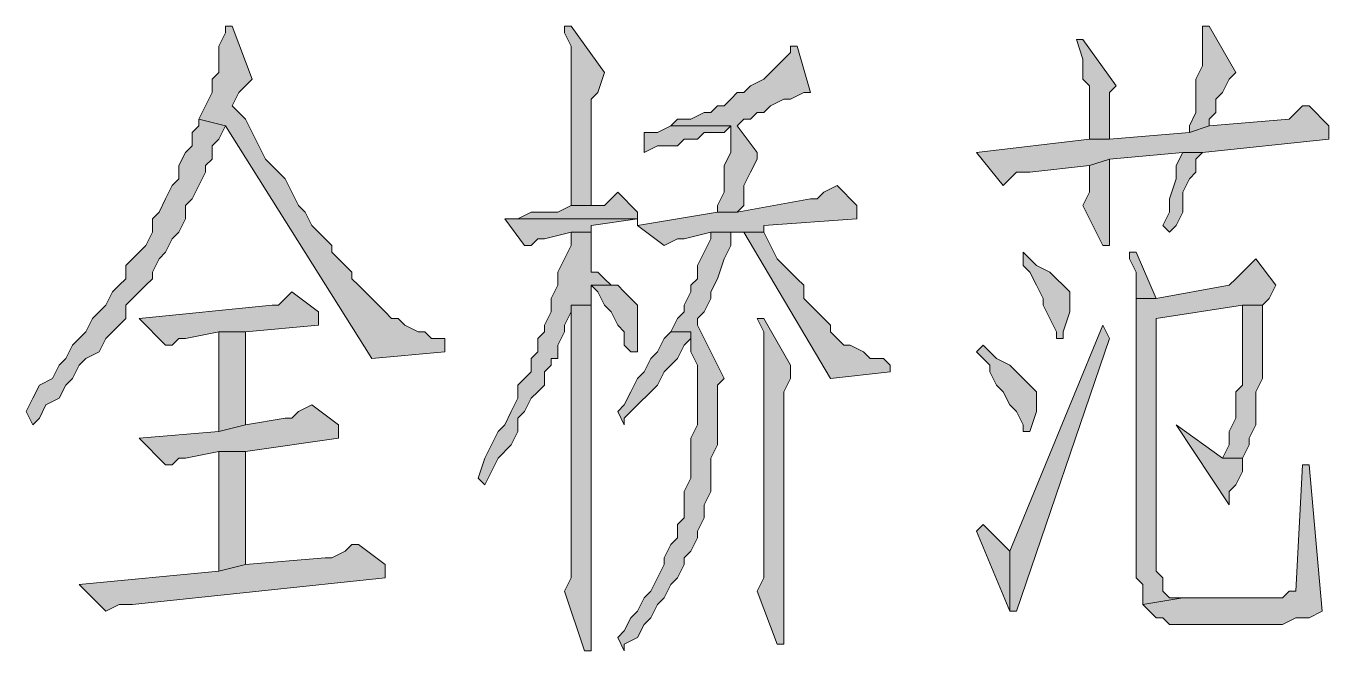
# Model space of a CAD drawing. Header units: millimetres. Extents: x 24 to 410, y 10 to 282.
# Drawn here: x 348.78 to 357.08, y 38.69 to 42.67 of the extents above; entities that cross this region are included whole.
import ezdxf

# ---------------------------------------------------------------- set-up
doc = ezdxf.new("R2010")
doc.units = ezdxf.units.MM

msp = doc.modelspace()

# ---------------------------------------------------------------- hatches: boundary and pattern name
h = msp.add_hatch(color=7)
h.dxf.hatch_style = 2
h.paths.add_polyline_path([(350.096667, 42.672), (350.054333, 42.672), (350.054333, 42.629667), (350.012, 42.545), (350.012, 42.375667), (349.969667, 42.333333), (349.969667, 42.248667), (349.927333, 42.164), (349.885, 42.079333), (350.054333, 42.037), (350.985667, 40.555333), (351.451333, 40.597667), (351.451333, 40.682333), (351.366667, 40.682333), (351.324333, 40.724667), (351.282, 40.724667), (351.197333, 40.767), (351.155, 40.809333), (351.112667, 40.809333), (351.070333, 40.851667), (351.028, 40.894), (350.985667, 40.936333), (350.943333, 40.978667), (350.901, 41.021), (350.858667, 41.063333), (350.858667, 41.105667), (350.816333, 41.148), (350.774, 41.190333), (350.731667, 41.232667), (350.731667, 41.275), (350.689333, 41.317333), (350.647, 41.359667), (350.604667, 41.402), (350.562333, 41.486667), (350.52, 41.529), (350.477667, 41.613667), (350.435333, 41.698333), (350.393, 41.740667), (350.308333, 41.825333), (350.266, 41.91), (350.223667, 41.994667), (350.181333, 42.079333), (350.096667, 42.164), (350.139, 42.248667), (350.181333, 42.291), (350.223667, 42.333333)])
h = msp.add_hatch(color=7)
h.dxf.hatch_style = 2
h.paths.add_polyline_path([(352.255667, 42.672), (352.213333, 42.672), (352.213333, 42.629667), (352.255667, 42.545), (352.255667, 41.529), (352.382667, 41.529), (352.382667, 41.783), (352.382667, 41.825333), (352.382667, 42.206333), (352.425, 42.248667), (352.467333, 42.375667)])
h = msp.add_hatch(color=7)
h.dxf.hatch_style = 2
h.paths.add_polyline_path([(356.319667, 42.672), (356.277333, 42.672), (356.277333, 42.587333), (356.277333, 42.418), (356.235, 42.333333), (356.235, 42.121667), (356.192667, 42.037), (356.192667, 41.994667), (356.319667, 42.037), (356.319667, 42.079333), (356.362, 42.121667), (356.362, 42.206333), (356.404333, 42.248667), (356.446667, 42.333333), (356.489, 42.375667)])
h = msp.add_hatch(color=7)
h.dxf.hatch_style = 2
h.paths.add_polyline_path([(355.515333, 42.587333), (355.473, 42.587333), (355.515333, 42.460333), (355.515333, 42.333333), (355.557667, 42.291), (355.557667, 41.952333), (355.684667, 41.952333), (355.684667, 42.248667), (355.727, 42.291)])
h = msp.add_hatch(color=7)
h.dxf.hatch_style = 2
h.paths.add_polyline_path([(353.695, 42.545), (353.652667, 42.545), (353.652667, 42.502667), (353.610333, 42.460333), (353.568, 42.418), (353.525667, 42.375667), (353.483333, 42.333333), (353.398667, 42.291), (353.356333, 42.248667), (353.314, 42.248667), (353.271667, 42.206333), (353.229333, 42.164), (353.187, 42.164), (353.144667, 42.121667), (353.102333, 42.121667), (353.017667, 42.079333), (352.933, 42.079333), (352.890667, 42.037), (353.271667, 42.037), (353.271667, 41.952333), (353.271667, 41.867667), (353.229333, 41.783), (353.229333, 41.656), (353.229333, 41.613667), (353.187, 41.529), (353.187, 41.486667), (353.314, 41.486667), (353.356333, 41.529), (353.356333, 41.656), (353.398667, 41.740667), (353.441, 41.825333), (353.441, 41.867667), (353.314, 42.037), (353.356333, 42.079333), (353.398667, 42.079333), (353.441, 42.121667), (353.483333, 42.121667), (353.525667, 42.164), (353.610333, 42.206333), (353.652667, 42.206333), (353.737333, 42.248667), (353.779667, 42.248667)])
h = msp.add_hatch(color=7)
h.dxf.hatch_style = 2
h.paths.add_polyline_path([(356.954667, 42.164), (356.912333, 42.164), (356.87, 42.121667), (356.827667, 42.079333), (356.319667, 42.037), (356.192667, 41.994667), (355.684667, 41.952333), (355.557667, 41.952333), (354.838, 41.867667), (355.007333, 41.656), (355.049667, 41.698333), (355.092, 41.740667), (355.176667, 41.740667), (355.557667, 41.783), (355.684667, 41.825333), (356.150333, 41.867667), (356.277333, 41.867667), (357.081667, 41.952333), (357.081667, 42.037)])
h = msp.add_hatch(color=7)
h.dxf.hatch_style = 2
h.paths.add_polyline_path([(349.885, 42.079333), (349.885, 42.037), (349.842667, 41.994667), (349.842667, 41.91), (349.800333, 41.867667), (349.758, 41.783), (349.758, 41.698333), (349.715667, 41.656), (349.673333, 41.571333), (349.631, 41.486667), (349.588667, 41.444333), (349.588667, 41.359667), (349.546333, 41.275), (349.504, 41.232667), (349.461667, 41.190333), (349.419333, 41.148), (349.419333, 41.063333), (349.377, 41.021), (349.334667, 40.978667), (349.292333, 40.894), (349.25, 40.851667), (349.207667, 40.809333), (349.165333, 40.724667), (349.123, 40.682333), (349.080667, 40.64), (349.038333, 40.555333), (348.996, 40.513), (348.953667, 40.428333), (348.869, 40.386), (348.826667, 40.301333), (348.784333, 40.216667), (348.826667, 40.132), (348.869, 40.174333), (348.911333, 40.259), (348.996, 40.301333), (349.038333, 40.386), (349.080667, 40.428333), (349.123, 40.513), (349.165333, 40.555333), (349.25, 40.597667), (349.292333, 40.682333), (349.334667, 40.724667), (349.377, 40.767), (349.419333, 40.809333), (349.419333, 40.894), (349.461667, 40.936333), (349.504, 40.978667), (349.546333, 41.021), (349.588667, 41.063333), (349.588667, 41.105667), (349.631, 41.190333), (349.673333, 41.232667), (349.715667, 41.317333), (349.758, 41.359667), (349.800333, 41.444333), (349.800333, 41.529), (349.842667, 41.571333), (349.885, 41.656), (349.927333, 41.740667), (349.927333, 41.783), (349.969667, 41.825333), (349.969667, 41.91), (350.012, 41.952333), (350.054333, 42.037)])
h = msp.add_hatch(color=7)
h.dxf.hatch_style = 2
h.paths.add_polyline_path([(352.890667, 42.037), (352.806, 41.994667), (352.721333, 41.994667), (352.721333, 41.867667), (352.806, 41.91), (352.933, 41.91), (352.975333, 41.952333), (353.06, 41.952333), (353.102333, 41.994667), (353.229333, 41.994667), (353.271667, 42.037)])
h = msp.add_hatch(color=7)
h.dxf.hatch_style = 2
h.paths.add_polyline_path([(355.684667, 41.825333), (355.557667, 41.783), (355.557667, 41.613667), (355.515333, 41.529), (355.642333, 41.275), (355.684667, 41.275), (355.684667, 41.359667)])
h = msp.add_hatch(color=7)
h.dxf.hatch_style = 2
h.paths.add_polyline_path([(356.277333, 41.867667), (356.150333, 41.867667), (356.108, 41.783), (356.108, 41.698333), (356.065667, 41.571333), (356.065667, 41.486667), (356.023333, 41.402), (356.065667, 41.359667), (356.108, 41.402), (356.150333, 41.486667), (356.150333, 41.613667), (356.192667, 41.698333), (356.235, 41.740667), (356.235, 41.825333)])
h = msp.add_hatch(color=7)
h.dxf.hatch_style = 2
h.paths.add_polyline_path([(353.949, 41.656), (353.864333, 41.613667), (353.822, 41.571333), (353.779667, 41.571333), (353.314, 41.486667), (353.187, 41.486667), (352.679, 41.402), (352.848333, 41.275), (352.933, 41.317333), (352.975333, 41.317333), (353.144667, 41.359667), (353.483333, 41.359667), (353.483333, 41.402), (354.076, 41.444333), (354.076, 41.529)])
h = msp.add_hatch(color=7)
h.dxf.hatch_style = 2
h.paths.add_polyline_path([(352.552, 41.613667), (352.509667, 41.571333), (352.467333, 41.529), (352.255667, 41.529), (352.171, 41.486667), (352.001667, 41.486667), (351.917, 41.444333), (351.832333, 41.444333), (352.679, 41.444333), (352.679, 41.402), (352.679, 41.486667)])
h = msp.add_hatch(color=7)
h.dxf.hatch_style = 2
h.paths.add_polyline_path([(351.832333, 41.444333), (351.959333, 41.275), (352.001667, 41.275), (352.044, 41.317333), (352.086333, 41.317333), (352.255667, 41.359667), (352.382667, 41.359667), (352.382667, 41.402), (352.679, 41.444333)])
h = msp.add_hatch(color=7)
h.dxf.hatch_style = 2
h.paths.add_polyline_path([(352.382667, 41.359667), (352.255667, 41.359667), (352.255667, 41.275), (352.213333, 41.190333), (352.171, 41.105667), (352.171, 41.021), (352.128667, 40.936333), (352.128667, 40.851667), (352.086333, 40.767), (352.086333, 40.724667), (352.044, 40.682333), (352.044, 40.597667), (352.001667, 40.555333), (352.001667, 40.470667), (351.959333, 40.428333), (351.917, 40.386), (351.917, 40.301333), (351.874667, 40.216667), (351.832333, 40.132), (351.79, 40.089667), (351.747667, 40.005), (351.705333, 39.920333), (351.663, 39.793333), (351.705333, 39.751), (351.747667, 39.835667), (351.79, 39.920333), (351.874667, 40.005), (351.917, 40.089667), (351.917, 40.174333), (351.959333, 40.216667), (352.001667, 40.301333), (352.044, 40.343667), (352.086333, 40.386), (352.086333, 40.470667), (352.128667, 40.513), (352.128667, 40.555333), (352.171, 40.555333), (352.171, 40.64), (352.213333, 40.724667), (352.213333, 40.767), (352.255667, 40.851667), (352.255667, 40.894), (352.382667, 40.894), (352.382667, 41.021), (352.509667, 41.021), (352.467333, 41.063333), (352.425, 41.105667), (352.382667, 41.105667), (352.382667, 41.190333)])
h = msp.add_hatch(color=7)
h.dxf.hatch_style = 2
h.paths.add_polyline_path([(353.271667, 41.359667), (353.144667, 41.359667), (353.144667, 41.317333), (353.102333, 41.232667), (353.06, 41.148), (353.06, 41.063333), (353.017667, 41.021), (353.017667, 40.978667), (352.975333, 40.894), (352.975333, 40.851667), (352.933, 40.809333), (352.890667, 40.724667), (353.017667, 40.724667), (353.017667, 40.64), (353.017667, 40.597667), (353.06, 40.513), (353.06, 40.132), (353.017667, 40.047333), (353.017667, 39.793333), (352.975333, 39.708667), (352.975333, 39.581667), (352.975333, 39.539333), (352.933, 39.497), (352.933, 39.412333), (352.890667, 39.37), (352.848333, 39.285333), (352.848333, 39.243), (352.806, 39.158333), (352.763667, 39.073667), (352.721333, 39.031333), (352.679, 38.946667), (352.636667, 38.904333), (352.594333, 38.819667), (352.552, 38.777333), (352.594333, 38.692667), (352.594333, 38.735), (352.679, 38.777333), (352.721333, 38.862), (352.763667, 38.904333), (352.806, 38.989), (352.848333, 39.031333), (352.890667, 39.116), (352.933, 39.158333), (352.975333, 39.243), (352.975333, 39.285333), (353.017667, 39.327667), (353.06, 39.412333), (353.06, 39.454667), (353.102333, 39.539333), (353.102333, 39.624), (353.144667, 39.708667), (353.144667, 39.920333), (353.187, 40.005), (353.187, 40.386), (353.229333, 40.428333), (353.06, 40.767), (353.06, 40.809333), (353.102333, 40.851667), (353.144667, 40.936333), (353.144667, 40.978667), (353.187, 41.063333), (353.229333, 41.190333), (353.271667, 41.275)])
h = msp.add_hatch(color=7)
h.dxf.hatch_style = 2
h.paths.add_polyline_path([(353.483333, 41.359667), (353.356333, 41.359667), (353.906667, 40.428333), (354.287667, 40.470667), (354.287667, 40.513), (354.245333, 40.555333), (354.160667, 40.555333), (354.118333, 40.597667), (354.033667, 40.64), (353.991333, 40.64), (353.949, 40.682333), (353.906667, 40.724667), (353.906667, 40.767), (353.864333, 40.809333), (353.822, 40.851667), (353.779667, 40.894), (353.737333, 40.936333), (353.737333, 41.021), (353.695, 41.063333), (353.610333, 41.148), (353.568, 41.190333), (353.525667, 41.275)])
h = msp.add_hatch(color=7)
h.dxf.hatch_style = 2
h.paths.add_polyline_path([(355.134333, 41.232667), (355.134333, 41.148), (355.176667, 41.105667), (355.219, 41.021), (355.261333, 40.936333), (355.261333, 40.894), (355.303667, 40.809333), (355.346, 40.724667), (355.346, 40.682333), (355.388333, 40.682333), (355.388333, 40.724667), (355.430667, 40.851667), (355.430667, 40.978667), (355.388333, 41.021), (355.346, 41.063333), (355.303667, 41.105667), (355.219, 41.148)])
h = msp.add_hatch(color=7)
h.dxf.hatch_style = 2
h.paths.add_polyline_path([(355.854, 41.232667), (355.811667, 41.232667), (355.811667, 41.190333), (355.854, 41.105667), (355.854, 40.936333), (355.981, 40.936333)])
h = msp.add_hatch(color=7)
h.dxf.hatch_style = 2
h.paths.add_polyline_path([(356.616, 41.190333), (356.573667, 41.148), (356.531333, 41.105667), (356.489, 41.063333), (356.446667, 41.021), (355.981, 40.936333), (355.854, 40.936333), (355.854, 40.851667), (355.854, 39.158333), (355.896333, 39.116), (355.896333, 38.989), (356.150333, 39.031333), (356.065667, 39.031333), (356.023333, 39.073667), (356.023333, 39.158333), (355.981, 39.200667), (355.981, 40.809333), (356.531333, 40.894), (356.658333, 40.894), (356.700667, 40.936333), (356.743, 41.021)])
h = msp.add_hatch(color=7)
h.dxf.hatch_style = 2
h.paths.add_polyline_path([(352.509667, 41.021), (352.382667, 41.021), (352.425, 40.978667), (352.467333, 40.894), (352.509667, 40.851667), (352.552, 40.767), (352.594333, 40.724667), (352.594333, 40.64), (352.636667, 40.597667), (352.679, 40.597667), (352.679, 40.682333), (352.679, 40.894), (352.636667, 40.936333), (352.594333, 40.978667), (352.552, 41.021)])
h = msp.add_hatch(color=7)
h.dxf.hatch_style = 2
h.paths.add_polyline_path([(350.477667, 40.978667), (350.435333, 40.936333), (350.393, 40.894), (350.350667, 40.894), (349.504, 40.809333), (349.673333, 40.64), (349.715667, 40.64), (349.758, 40.682333), (349.800333, 40.682333), (350.012, 40.724667), (350.181333, 40.724667), (350.647, 40.767), (350.647, 40.851667)])
h = msp.add_hatch(color=7)
h.dxf.hatch_style = 2
h.paths.add_polyline_path([(352.382667, 40.894), (352.255667, 40.894), (352.255667, 40.767), (352.255667, 39.158333), (352.213333, 39.073667), (352.340333, 38.692667), (352.382667, 38.692667)])
h = msp.add_hatch(color=7)
h.dxf.hatch_style = 2
h.paths.add_polyline_path([(356.658333, 40.894), (356.531333, 40.894), (356.531333, 40.809333), (356.531333, 40.386), (356.489, 40.343667), (356.489, 40.174333), (356.446667, 40.089667), (356.446667, 40.005), (356.404333, 39.920333), (356.531333, 39.920333), (356.573667, 40.005), (356.573667, 40.047333), (356.616, 40.132), (356.616, 40.343667), (356.658333, 40.428333), (356.658333, 40.64), (356.658333, 40.682333)])
h = msp.add_hatch(color=7)
h.dxf.hatch_style = 2
h.paths.add_polyline_path([(353.483333, 40.809333), (353.441, 40.809333), (353.483333, 40.724667), (353.483333, 39.158333), (353.441, 39.073667), (353.568, 38.735), (353.610333, 38.735), (353.610333, 39.158333), (353.610333, 40.343667), (353.652667, 40.428333), (353.652667, 40.513)])
h = msp.add_hatch(color=7)
h.dxf.hatch_style = 2
h.paths.add_polyline_path([(355.642333, 40.767), (355.049667, 39.327667), (355.049667, 38.946667), (355.092, 38.946667), (355.684667, 40.682333)])
h = msp.add_hatch(color=7)
h.dxf.hatch_style = 2
h.paths.add_polyline_path([(350.181333, 40.724667), (350.012, 40.724667), (350.012, 40.089667), (350.181333, 40.132)])
h = msp.add_hatch(color=7)
h.dxf.hatch_style = 2
h.paths.add_polyline_path([(352.890667, 40.724667), (352.848333, 40.682333), (352.806, 40.597667), (352.763667, 40.555333), (352.721333, 40.470667), (352.679, 40.428333), (352.636667, 40.343667), (352.594333, 40.259), (352.552, 40.216667), (352.594333, 40.132), (352.594333, 40.174333), (352.636667, 40.216667), (352.679, 40.259), (352.763667, 40.343667), (352.806, 40.386), (352.848333, 40.470667), (352.890667, 40.513), (352.933, 40.555333), (352.975333, 40.64), (353.017667, 40.682333), (353.017667, 40.724667)])
h = msp.add_hatch(color=7)
h.dxf.hatch_style = 2
h.paths.add_polyline_path([(354.880333, 40.64), (354.838, 40.597667), (354.922667, 40.513), (354.922667, 40.470667), (354.965, 40.386), (355.007333, 40.343667), (355.049667, 40.259), (355.092, 40.216667), (355.134333, 40.132), (355.134333, 40.089667), (355.176667, 40.089667), (355.219, 40.216667), (355.219, 40.343667), (355.176667, 40.386), (355.134333, 40.428333), (355.092, 40.470667), (355.049667, 40.513), (354.965, 40.555333)])
h = msp.add_hatch(color=7)
h.dxf.hatch_style = 2
h.paths.add_polyline_path([(350.604667, 40.259), (350.52, 40.216667), (350.477667, 40.174333), (350.435333, 40.174333), (350.181333, 40.132), (350.012, 40.089667), (349.504, 40.047333), (349.673333, 39.878), (349.715667, 39.878), (349.758, 39.920333), (349.800333, 39.920333), (350.012, 39.962667), (350.181333, 39.962667), (350.774, 40.047333), (350.774, 40.132)])
h = msp.add_hatch(color=7)
h.dxf.hatch_style = 2
h.paths.add_polyline_path([(356.108, 40.132), (356.446667, 39.624), (356.446667, 39.708667), (356.489, 39.751), (356.531333, 39.835667), (356.531333, 39.920333), (356.404333, 39.920333)])
h = msp.add_hatch(color=7)
h.dxf.hatch_style = 2
h.paths.add_polyline_path([(350.181333, 39.962667), (350.012, 39.962667), (350.012, 39.200667), (350.181333, 39.243)])
h = msp.add_hatch(color=7)
h.dxf.hatch_style = 2
h.paths.add_polyline_path([(356.954667, 39.878), (356.912333, 39.878), (356.87, 39.073667), (356.827667, 39.073667), (356.785333, 39.031333), (356.150333, 39.031333), (355.896333, 38.989), (355.938667, 38.946667), (355.981, 38.904333), (356.023333, 38.904333), (356.065667, 38.862), (356.743, 38.862), (356.785333, 38.862), (356.87, 38.904333), (356.954667, 38.904333), (357.039333, 38.946667)])
h = msp.add_hatch(color=7)
h.dxf.hatch_style = 2
h.paths.add_polyline_path([(354.880333, 39.497), (354.838, 39.454667), (355.049667, 38.946667), (355.049667, 39.327667)])
h = msp.add_hatch(color=7)
h.dxf.hatch_style = 2
h.paths.add_polyline_path([(350.901, 39.37), (350.858667, 39.37), (350.816333, 39.327667), (350.731667, 39.285333), (350.689333, 39.285333), (350.181333, 39.243), (350.012, 39.200667), (349.123, 39.116), (349.292333, 38.946667), (349.377, 38.989), (349.461667, 38.989), (351.070333, 39.158333), (351.070333, 39.243)])

# ---------------------------------------------------------------- linework, layer by layer
at = {"color": 7, "lineweight": 0}
for points in [[(350.096667, 42.672), (350.054333, 42.672), (350.054333, 42.629667), (350.012, 42.545), (350.012, 42.375667), (349.969667, 42.333333), (349.969667, 42.248667), (349.927333, 42.164), (349.885, 42.079333), (350.054333, 42.037), (350.985667, 40.555333), (351.451333, 40.597667), (351.451333, 40.682333), (351.366667, 40.682333), (351.324333, 40.724667), (351.282, 40.724667), (351.197333, 40.767), (351.155, 40.809333), (351.112667, 40.809333), (351.070333, 40.851667), (351.028, 40.894), (350.985667, 40.936333), (350.943333, 40.978667), (350.901, 41.021), (350.858667, 41.063333), (350.858667, 41.105667), (350.816333, 41.148), (350.774, 41.190333), (350.731667, 41.232667), (350.731667, 41.275), (350.689333, 41.317333), (350.647, 41.359667), (350.604667, 41.402), (350.562333, 41.486667), (350.52, 41.529), (350.477667, 41.613667), (350.435333, 41.698333), (350.393, 41.740667), (350.308333, 41.825333), (350.266, 41.91), (350.223667, 41.994667), (350.181333, 42.079333), (350.096667, 42.164), (350.139, 42.248667), (350.181333, 42.291), (350.223667, 42.333333)], [(352.255667, 42.672), (352.213333, 42.672), (352.213333, 42.629667), (352.255667, 42.545), (352.255667, 41.529), (352.382667, 41.529), (352.382667, 41.783), (352.382667, 41.825333), (352.382667, 42.206333), (352.425, 42.248667), (352.467333, 42.375667)], [(356.319667, 42.672), (356.277333, 42.672), (356.277333, 42.587333), (356.277333, 42.418), (356.235, 42.333333), (356.235, 42.121667), (356.192667, 42.037), (356.192667, 41.994667), (356.319667, 42.037), (356.319667, 42.079333), (356.362, 42.121667), (356.362, 42.206333), (356.404333, 42.248667), (356.446667, 42.333333), (356.489, 42.375667)], [(355.515333, 42.587333), (355.473, 42.587333), (355.515333, 42.460333), (355.515333, 42.333333), (355.557667, 42.291), (355.557667, 41.952333), (355.684667, 41.952333), (355.684667, 42.248667), (355.727, 42.291)], [(353.695, 42.545), (353.652667, 42.545), (353.652667, 42.502667), (353.610333, 42.460333), (353.568, 42.418), (353.525667, 42.375667), (353.483333, 42.333333), (353.398667, 42.291), (353.356333, 42.248667), (353.314, 42.248667), (353.271667, 42.206333), (353.229333, 42.164), (353.187, 42.164), (353.144667, 42.121667), (353.102333, 42.121667), (353.017667, 42.079333), (352.933, 42.079333), (352.890667, 42.037), (353.271667, 42.037), (353.271667, 41.952333), (353.271667, 41.867667), (353.229333, 41.783), (353.229333, 41.656), (353.229333, 41.613667), (353.187, 41.529), (353.187, 41.486667), (353.314, 41.486667), (353.356333, 41.529), (353.356333, 41.656), (353.398667, 41.740667), (353.441, 41.825333), (353.441, 41.867667), (353.314, 42.037), (353.356333, 42.079333), (353.398667, 42.079333), (353.441, 42.121667), (353.483333, 42.121667), (353.525667, 42.164), (353.610333, 42.206333), (353.652667, 42.206333), (353.737333, 42.248667), (353.779667, 42.248667)], [(356.954667, 42.164), (356.912333, 42.164), (356.87, 42.121667), (356.827667, 42.079333), (356.319667, 42.037), (356.192667, 41.994667), (355.684667, 41.952333), (355.557667, 41.952333), (354.838, 41.867667), (355.007333, 41.656), (355.049667, 41.698333), (355.092, 41.740667), (355.176667, 41.740667), (355.557667, 41.783), (355.684667, 41.825333), (356.150333, 41.867667), (356.277333, 41.867667), (357.081667, 41.952333), (357.081667, 42.037)], [(349.885, 42.079333), (349.885, 42.037), (349.842667, 41.994667), (349.842667, 41.91), (349.800333, 41.867667), (349.758, 41.783), (349.758, 41.698333), (349.715667, 41.656), (349.673333, 41.571333), (349.631, 41.486667), (349.588667, 41.444333), (349.588667, 41.359667), (349.546333, 41.275), (349.504, 41.232667), (349.461667, 41.190333), (349.419333, 41.148), (349.419333, 41.063333), (349.377, 41.021), (349.334667, 40.978667), (349.292333, 40.894), (349.25, 40.851667), (349.207667, 40.809333), (349.165333, 40.724667), (349.123, 40.682333), (349.080667, 40.64), (349.038333, 40.555333), (348.996, 40.513), (348.953667, 40.428333), (348.869, 40.386), (348.826667, 40.301333), (348.784333, 40.216667), (348.826667, 40.132), (348.869, 40.174333), (348.911333, 40.259), (348.996, 40.301333), (349.038333, 40.386), (349.080667, 40.428333), (349.123, 40.513), (349.165333, 40.555333), (349.25, 40.597667), (349.292333, 40.682333), (349.334667, 40.724667), (349.377, 40.767), (349.419333, 40.809333), (349.419333, 40.894), (349.461667, 40.936333), (349.504, 40.978667), (349.546333, 41.021), (349.588667, 41.063333), (349.588667, 41.105667), (349.631, 41.190333), (349.673333, 41.232667), (349.715667, 41.317333), (349.758, 41.359667), (349.800333, 41.444333), (349.800333, 41.529), (349.842667, 41.571333), (349.885, 41.656), (349.927333, 41.740667), (349.927333, 41.783), (349.969667, 41.825333), (349.969667, 41.91), (350.012, 41.952333), (350.054333, 42.037)], [(352.890667, 42.037), (352.806, 41.994667), (352.721333, 41.994667), (352.721333, 41.867667), (352.806, 41.91), (352.933, 41.91), (352.975333, 41.952333), (353.06, 41.952333), (353.102333, 41.994667), (353.229333, 41.994667), (353.271667, 42.037)], [(355.684667, 41.825333), (355.557667, 41.783), (355.557667, 41.613667), (355.515333, 41.529), (355.642333, 41.275), (355.684667, 41.275), (355.684667, 41.359667)], [(356.277333, 41.867667), (356.150333, 41.867667), (356.108, 41.783), (356.108, 41.698333), (356.065667, 41.571333), (356.065667, 41.486667), (356.023333, 41.402), (356.065667, 41.359667), (356.108, 41.402), (356.150333, 41.486667), (356.150333, 41.613667), (356.192667, 41.698333), (356.235, 41.740667), (356.235, 41.825333)], [(353.949, 41.656), (353.864333, 41.613667), (353.822, 41.571333), (353.779667, 41.571333), (353.314, 41.486667), (353.187, 41.486667), (352.679, 41.402), (352.848333, 41.275), (352.933, 41.317333), (352.975333, 41.317333), (353.144667, 41.359667), (353.483333, 41.359667), (353.483333, 41.402), (354.076, 41.444333), (354.076, 41.529)], [(352.552, 41.613667), (352.509667, 41.571333), (352.467333, 41.529), (352.255667, 41.529), (352.171, 41.486667), (352.001667, 41.486667), (351.917, 41.444333), (351.832333, 41.444333), (352.679, 41.444333), (352.679, 41.402), (352.679, 41.486667)], [(351.832333, 41.444333), (351.959333, 41.275), (352.001667, 41.275), (352.044, 41.317333), (352.086333, 41.317333), (352.255667, 41.359667), (352.382667, 41.359667), (352.382667, 41.402), (352.679, 41.444333)], [(352.382667, 41.359667), (352.255667, 41.359667), (352.255667, 41.275), (352.213333, 41.190333), (352.171, 41.105667), (352.171, 41.021), (352.128667, 40.936333), (352.128667, 40.851667), (352.086333, 40.767), (352.086333, 40.724667), (352.044, 40.682333), (352.044, 40.597667), (352.001667, 40.555333), (352.001667, 40.470667), (351.959333, 40.428333), (351.917, 40.386), (351.917, 40.301333), (351.874667, 40.216667), (351.832333, 40.132), (351.79, 40.089667), (351.747667, 40.005), (351.705333, 39.920333), (351.663, 39.793333), (351.705333, 39.751), (351.747667, 39.835667), (351.79, 39.920333), (351.874667, 40.005), (351.917, 40.089667), (351.917, 40.174333), (351.959333, 40.216667), (352.001667, 40.301333), (352.044, 40.343667), (352.086333, 40.386), (352.086333, 40.470667), (352.128667, 40.513), (352.128667, 40.555333), (352.171, 40.555333), (352.171, 40.64), (352.213333, 40.724667), (352.213333, 40.767), (352.255667, 40.851667), (352.255667, 40.894), (352.382667, 40.894), (352.382667, 41.021), (352.509667, 41.021), (352.467333, 41.063333), (352.425, 41.105667), (352.382667, 41.105667), (352.382667, 41.190333)], [(353.271667, 41.359667), (353.144667, 41.359667), (353.144667, 41.317333), (353.102333, 41.232667), (353.06, 41.148), (353.06, 41.063333), (353.017667, 41.021), (353.017667, 40.978667), (352.975333, 40.894), (352.975333, 40.851667), (352.933, 40.809333), (352.890667, 40.724667), (353.017667, 40.724667), (353.017667, 40.64), (353.017667, 40.597667), (353.06, 40.513), (353.06, 40.132), (353.017667, 40.047333), (353.017667, 39.793333), (352.975333, 39.708667), (352.975333, 39.581667), (352.975333, 39.539333), (352.933, 39.497), (352.933, 39.412333), (352.890667, 39.37), (352.848333, 39.285333), (352.848333, 39.243), (352.806, 39.158333), (352.763667, 39.073667), (352.721333, 39.031333), (352.679, 38.946667), (352.636667, 38.904333), (352.594333, 38.819667), (352.552, 38.777333), (352.594333, 38.692667), (352.594333, 38.735), (352.679, 38.777333), (352.721333, 38.862), (352.763667, 38.904333), (352.806, 38.989), (352.848333, 39.031333), (352.890667, 39.116), (352.933, 39.158333), (352.975333, 39.243), (352.975333, 39.285333), (353.017667, 39.327667), (353.06, 39.412333), (353.06, 39.454667), (353.102333, 39.539333), (353.102333, 39.624), (353.144667, 39.708667), (353.144667, 39.920333), (353.187, 40.005), (353.187, 40.386), (353.229333, 40.428333), (353.06, 40.767), (353.06, 40.809333), (353.102333, 40.851667), (353.144667, 40.936333), (353.144667, 40.978667), (353.187, 41.063333), (353.229333, 41.190333), (353.271667, 41.275)], [(353.483333, 41.359667), (353.356333, 41.359667), (353.906667, 40.428333), (354.287667, 40.470667), (354.287667, 40.513), (354.245333, 40.555333), (354.160667, 40.555333), (354.118333, 40.597667), (354.033667, 40.64), (353.991333, 40.64), (353.949, 40.682333), (353.906667, 40.724667), (353.906667, 40.767), (353.864333, 40.809333), (353.822, 40.851667), (353.779667, 40.894), (353.737333, 40.936333), (353.737333, 41.021), (353.695, 41.063333), (353.610333, 41.148), (353.568, 41.190333), (353.525667, 41.275)], [(355.134333, 41.232667), (355.134333, 41.148), (355.176667, 41.105667), (355.219, 41.021), (355.261333, 40.936333), (355.261333, 40.894), (355.303667, 40.809333), (355.346, 40.724667), (355.346, 40.682333), (355.388333, 40.682333), (355.388333, 40.724667), (355.430667, 40.851667), (355.430667, 40.978667), (355.388333, 41.021), (355.346, 41.063333), (355.303667, 41.105667), (355.219, 41.148)], [(355.854, 41.232667), (355.811667, 41.232667), (355.811667, 41.190333), (355.854, 41.105667), (355.854, 40.936333), (355.981, 40.936333)], [(356.616, 41.190333), (356.573667, 41.148), (356.531333, 41.105667), (356.489, 41.063333), (356.446667, 41.021), (355.981, 40.936333), (355.854, 40.936333), (355.854, 40.851667), (355.854, 39.158333), (355.896333, 39.116), (355.896333, 38.989), (356.150333, 39.031333), (356.065667, 39.031333), (356.023333, 39.073667), (356.023333, 39.158333), (355.981, 39.200667), (355.981, 40.809333), (356.531333, 40.894), (356.658333, 40.894), (356.700667, 40.936333), (356.743, 41.021)], [(352.509667, 41.021), (352.382667, 41.021), (352.425, 40.978667), (352.467333, 40.894), (352.509667, 40.851667), (352.552, 40.767), (352.594333, 40.724667), (352.594333, 40.64), (352.636667, 40.597667), (352.679, 40.597667), (352.679, 40.682333), (352.679, 40.894), (352.636667, 40.936333), (352.594333, 40.978667), (352.552, 41.021)], [(350.477667, 40.978667), (350.435333, 40.936333), (350.393, 40.894), (350.350667, 40.894), (349.504, 40.809333), (349.673333, 40.64), (349.715667, 40.64), (349.758, 40.682333), (349.800333, 40.682333), (350.012, 40.724667), (350.181333, 40.724667), (350.647, 40.767), (350.647, 40.851667)], [(352.382667, 40.894), (352.255667, 40.894), (352.255667, 40.767), (352.255667, 39.158333), (352.213333, 39.073667), (352.340333, 38.692667), (352.382667, 38.692667)], [(356.658333, 40.894), (356.531333, 40.894), (356.531333, 40.809333), (356.531333, 40.386), (356.489, 40.343667), (356.489, 40.174333), (356.446667, 40.089667), (356.446667, 40.005), (356.404333, 39.920333), (356.531333, 39.920333), (356.573667, 40.005), (356.573667, 40.047333), (356.616, 40.132), (356.616, 40.343667), (356.658333, 40.428333), (356.658333, 40.64), (356.658333, 40.682333)], [(353.483333, 40.809333), (353.441, 40.809333), (353.483333, 40.724667), (353.483333, 39.158333), (353.441, 39.073667), (353.568, 38.735), (353.610333, 38.735), (353.610333, 39.158333), (353.610333, 40.343667), (353.652667, 40.428333), (353.652667, 40.513)], [(355.642333, 40.767), (355.049667, 39.327667), (355.049667, 38.946667), (355.092, 38.946667), (355.684667, 40.682333)], [(350.181333, 40.724667), (350.012, 40.724667), (350.012, 40.089667), (350.181333, 40.132)], [(352.890667, 40.724667), (352.848333, 40.682333), (352.806, 40.597667), (352.763667, 40.555333), (352.721333, 40.470667), (352.679, 40.428333), (352.636667, 40.343667), (352.594333, 40.259), (352.552, 40.216667), (352.594333, 40.132), (352.594333, 40.174333), (352.636667, 40.216667), (352.679, 40.259), (352.763667, 40.343667), (352.806, 40.386), (352.848333, 40.470667), (352.890667, 40.513), (352.933, 40.555333), (352.975333, 40.64), (353.017667, 40.682333), (353.017667, 40.724667)], [(354.880333, 40.64), (354.838, 40.597667), (354.922667, 40.513), (354.922667, 40.470667), (354.965, 40.386), (355.007333, 40.343667), (355.049667, 40.259), (355.092, 40.216667), (355.134333, 40.132), (355.134333, 40.089667), (355.176667, 40.089667), (355.219, 40.216667), (355.219, 40.343667), (355.176667, 40.386), (355.134333, 40.428333), (355.092, 40.470667), (355.049667, 40.513), (354.965, 40.555333)], [(350.604667, 40.259), (350.52, 40.216667), (350.477667, 40.174333), (350.435333, 40.174333), (350.181333, 40.132), (350.012, 40.089667), (349.504, 40.047333), (349.673333, 39.878), (349.715667, 39.878), (349.758, 39.920333), (349.800333, 39.920333), (350.012, 39.962667), (350.181333, 39.962667), (350.774, 40.047333), (350.774, 40.132)], [(356.108, 40.132), (356.446667, 39.624), (356.446667, 39.708667), (356.489, 39.751), (356.531333, 39.835667), (356.531333, 39.920333), (356.404333, 39.920333)], [(350.181333, 39.962667), (350.012, 39.962667), (350.012, 39.200667), (350.181333, 39.243)], [(356.954667, 39.878), (356.912333, 39.878), (356.87, 39.073667), (356.827667, 39.073667), (356.785333, 39.031333), (356.150333, 39.031333), (355.896333, 38.989), (355.938667, 38.946667), (355.981, 38.904333), (356.023333, 38.904333), (356.065667, 38.862), (356.743, 38.862), (356.785333, 38.862), (356.87, 38.904333), (356.954667, 38.904333), (357.039333, 38.946667)], [(354.880333, 39.497), (354.838, 39.454667), (355.049667, 38.946667), (355.049667, 39.327667)], [(350.901, 39.37), (350.858667, 39.37), (350.816333, 39.327667), (350.731667, 39.285333), (350.689333, 39.285333), (350.181333, 39.243), (350.012, 39.200667), (349.123, 39.116), (349.292333, 38.946667), (349.377, 38.989), (349.461667, 38.989), (351.070333, 39.158333), (351.070333, 39.243)]]:
    msp.add_lwpolyline(points, close=True, dxfattribs=at)

doc.saveas('drawing.dxf')
